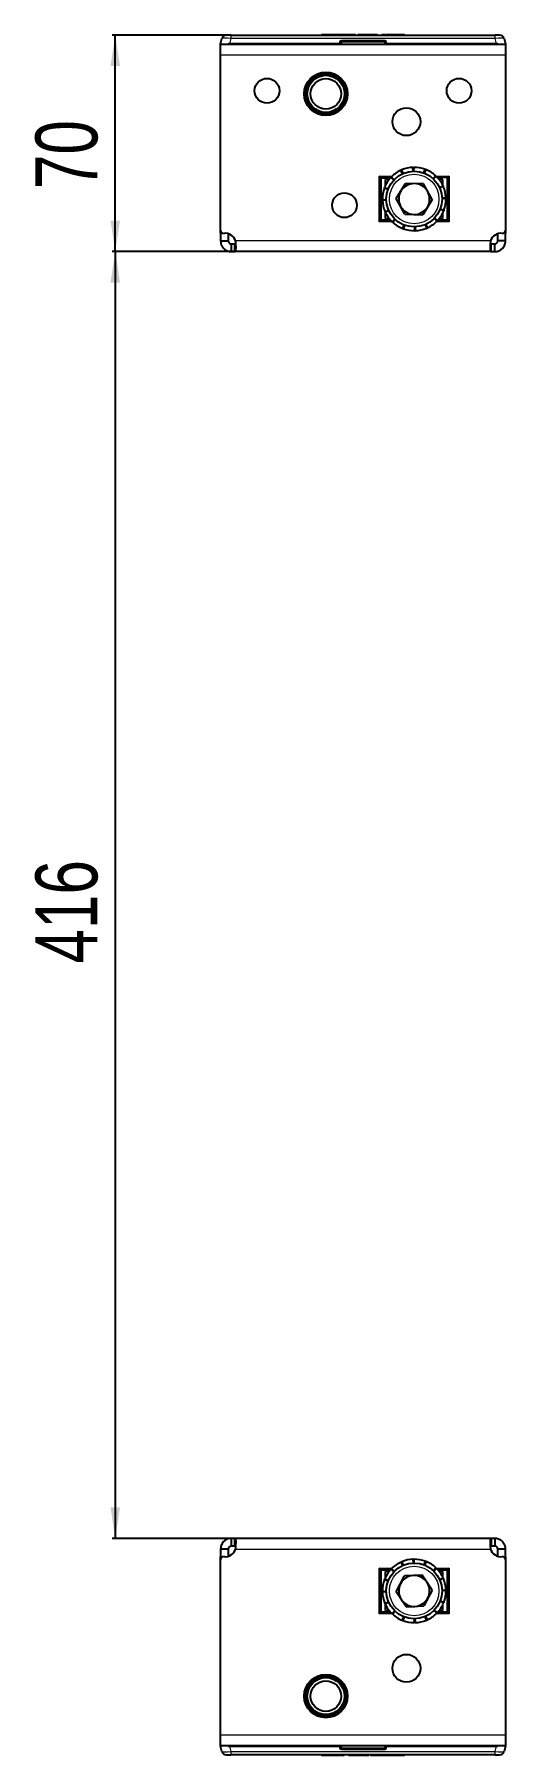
# Model space of a CAD drawing. Header units: millimetres. Extents: x 0 to 2052, y -357 to 593.
# Drawn here: x 3 to 155, y -357 to 200 of the extents above; entities that cross this region are included whole.
import ezdxf

# ---------------------------------------------------------------- set-up
doc = ezdxf.new("R2010")
doc.units = ezdxf.units.MM
doc.layers.add('FORMAT', color=7, linetype='Continuous')
doc.styles.add('SLDTEXTSTYLE0', font='TXT', dxfattribs={"width": 0.75})
doc.dimstyles.new('SLDDIMSTYLE0', dxfattribs={"dimtxt": 20, "dimasz": 10, "dimexe": 0, "dimexo": 0.0625, "dimgap": 5, "dimtad": 2, "dimdec": 1, "dimrnd": 1e-09, "dimzin": 12, "dimdsep": 46, "dimtxsty": 'SLDTEXTSTYLE0', "dimsah": 1, "dimcen": 0.09, "dimadec": 0, "dimazin": 3, "dimtfac": 1, "dimtofl": 0, "dimtmove": 0, "dimatfit": 3, "dimfxl": 0, "dimfrac": 2, "dimtolj": 1, "dimtzin": 12, "dimarcsym": 0})

# ---------------------------------------------------------------- blocks, each defined once
blk = doc.blocks.new('_D_5')
at = {"layer": 'FORMAT'}
for p, q in [((65.28, 199.29), (28.38, 199.29)), ((29.38, 129.29), (29.38, 199.29)), ((67.96, 129.29), (28.38, 129.29))]:
    blk.add_line(p, q, dxfattribs=at)
for points in [[(29.38, 199.29), (27.84, 189.29), (30.92, 189.29)], [(29.38, 129.29), (30.92, 139.29), (27.84, 139.29)]]:
    blk.add_solid(points, dxfattribs=at)
at = {"layer": 'FORMAT', "insert": (3.6, 149.51), "char_height": 20, "attachment_point": 1, "rotation": 90, "style": 'SLDTEXTSTYLE0'}
blk.add_mtext('70', dxfattribs=at)
blk = doc.blocks.new('_D_6')
at = {"layer": 'FORMAT'}
for p, q in [((67.96, 129.29), (28.38, 129.29)), ((29.38, 129.29), (29.38, -286.71)), ((67.96, -286.71), (28.38, -286.71))]:
    blk.add_line(p, q, dxfattribs=at)
for points in [[(29.38, 129.29), (27.84, 119.29), (30.92, 119.29)], [(29.38, -286.71), (30.92, -276.71), (27.84, -276.71)]]:
    blk.add_solid(points, dxfattribs=at)
at = {"layer": 'FORMAT', "insert": (3.6, -100.88), "char_height": 20, "attachment_point": 1, "rotation": 90, "style": 'SLDTEXTSTYLE0'}
blk.add_mtext('416', dxfattribs=at)

msp = doc.modelspace()

# ---------------------------------------------------------------- linework, layer by layer
at = {"color": 7, "linetype": 'Continuous', "lineweight": 25}
for p, q in [((63.39, 196.49), (63.84, 198.18)), ((63.39, 196.29), (63.39, 196.49)), ((63.39, 192.79), (63.39, 196.29)), ((155.39, 196.29), (63.39, 196.29)), ((66.74, 199.29), (65.29, 199.29)), ((101.89, 196.49), (66.28, 196.49)), ((66.74, 199.29), (152.04, 199.29)), ((95.96, 199.49), (95.96, 199.29)), ((101.61, 199.49), (101.67, 199.49)), ((101.67, 199.49), (101.67, 199.29)), ((101.67, 199.49), (102.8, 199.49)), ((101.89, 196.99), (101.89, 196.49)), ((101.89, 196.29), (101.89, 196.49)), ((116.39, 197.49), (102.39, 197.49)), ((102.8, 199.49), (102.8, 199.29)), ((102.8, 199.49), (105.47, 199.49)), ((105.47, 199.49), (105.47, 199.29)), ((105.47, 199.49), (106.96, 199.49)), ((106.96, 199.49), (106.96, 199.29)), ((107.77, 199.51), (107.77, 199.29)), ((111.24, 199.49), (114.07, 199.49)), ((114.07, 199.49), (114.07, 199.29)), ((115.21, 199.49), (115.21, 199.29)), ((115.46, 199.49), (115.46, 199.29)), ((116.7, 199.49), (116.7, 199.29)), ((116.89, 196.49), (116.89, 196.99)), ((152.49, 196.49), (116.89, 196.49)), ((116.89, 196.29), (116.89, 196.49)), ((117.13, 199.49), (122.38, 199.49)), ((122.81, 199.49), (122.81, 199.29)), ((153.48, 199.29), (152.04, 199.29)), ((154.93, 198.18), (155.39, 196.49)), ((155.39, 196.49), (155.39, 196.29)), ((155.39, 196.29), (155.39, 192.79)), ((63.39, 136.19), (63.39, 192.79)), ((155.39, 192.79), (155.39, 136.19)), ((125.54, 155.28), (125.49, 156.53)), ((125.74, 156.54), (125.66, 155.28)), ((129.01, 154.73), (129.44, 155.9)), ((129.67, 155.81), (129.12, 154.68)), ((114.89, 153.29), (114.54, 153.64)), ((118.4, 153.29), (114.89, 153.29)), ((114.89, 153.29), (114.89, 139.29)), ((115.24, 152.94), (114.89, 153.29)), ((117.8, 152.59), (116.64, 152.59)), ((116.64, 150.7), (116.64, 152.59)), ((119.28, 152.4), (118.36, 153.25)), ((118.54, 153.43), (119.37, 152.49)), ((118.89, 153.04), (118.89, 152.77)), ((120.11, 146.42), (123.12, 151.35)), ((122.12, 154.46), (121.6, 155.6)), ((121.83, 155.7), (122.24, 154.51)), ((128.89, 151.22), (123.12, 151.35)), ((131.66, 146.15), (128.89, 151.22)), ((132, 152.89), (132.85, 153.81)), ((133.03, 153.64), (132.09, 152.81)), ((136.89, 153.29), (133.37, 153.29)), ((135.14, 152.59), (133.97, 152.59)), ((134.06, 150.05), (135.2, 150.57)), ((135.3, 150.34), (134.11, 149.93)), ((135.14, 150.7), (135.14, 152.59)), ((137.24, 153.64), (136.89, 153.29)), ((136.89, 153.29), (136.89, 139.29)), ((115.64, 146.14), (116.89, 146.07)), ((116.89, 145.94), (115.64, 145.89)), ((117.44, 149.41), (116.27, 149.84)), ((116.36, 150.07), (117.49, 149.53)), ((122.88, 141.35), (120.11, 146.42)), ((131.66, 146.15), (128.66, 141.22)), ((134.88, 146.63), (136.13, 146.68)), ((136.13, 146.43), (134.88, 146.51)), ((114.89, 139.29), (114.54, 138.94)), ((115.24, 139.64), (114.89, 139.29)), ((114.89, 139.29), (118.4, 139.29)), ((116.47, 142.23), (117.66, 142.64)), ((117.71, 142.52), (116.57, 142)), ((116.64, 139.99), (116.64, 141.87)), ((116.64, 139.99), (117.8, 139.99)), ((118.74, 138.94), (119.68, 139.77)), ((119.77, 139.68), (118.92, 138.76)), ((122.88, 141.35), (128.66, 141.22)), ((133.24, 139.14), (132.4, 140.08)), ((132.49, 140.17), (133.41, 139.32)), ((132.89, 139.54), (132.89, 139.81)), ((136.89, 139.29), (133.37, 139.29)), ((133.97, 139.99), (135.14, 139.99)), ((135.41, 142.5), (134.28, 143.05)), ((134.33, 143.17), (135.5, 142.73)), ((135.14, 139.99), (135.14, 141.87)), ((136.89, 139.29), (136.54, 139.64)), ((137.24, 138.94), (136.89, 139.29)), ((63.39, 135.29), (63.39, 136.19)), ((63.39, 135.29), (63.39, 132.79)), ((65.89, 135.07), (65.89, 132.79)), ((122.1, 136.76), (122.65, 137.89)), ((122.77, 137.85), (122.33, 136.67)), ((126.03, 136.04), (126.11, 137.29)), ((126.23, 137.29), (126.28, 136.04)), ((129.94, 136.87), (129.53, 138.06)), ((129.65, 138.11), (130.17, 136.98)), ((152.89, 132.79), (152.89, 135.07)), ((155.39, 136.19), (155.39, 135.29)), ((155.39, 132.79), (155.39, 135.29)), ((63.39, 132.79), (65.89, 132.79)), ((66.89, 131.79), (67.97, 131.79)), ((66.89, 129.29), (66.89, 131.79)), ((66.89, 129.29), (67.97, 129.29)), ((67.97, 129.29), (67.97, 131.79)), ((150.8, 129.29), (67.97, 129.29)), ((150.8, 129.29), (150.8, 131.79)), ((150.8, 131.79), (151.89, 131.79)), ((150.8, 129.29), (151.89, 129.29)), ((151.89, 129.29), (151.89, 131.79)), ((155.39, 132.79), (152.89, 132.79)), ((66.89, -289.21), (66.89, -286.71)), ((67.97, -286.71), (66.89, -286.71)), ((67.97, -289.21), (66.89, -289.21)), ((150.8, -286.71), (67.97, -286.71)), ((67.97, -289.21), (67.97, -286.71)), ((150.8, -286.71), (150.8, -289.21)), ((151.89, -286.71), (150.8, -286.71)), ((151.89, -289.21), (150.8, -289.21)), ((151.89, -286.71), (151.89, -289.21)), ((65.89, -290.21), (63.39, -290.21)), ((63.39, -290.21), (63.39, -292.72)), ((63.39, -293.61), (63.39, -292.72)), ((63.39, -350.21), (63.39, -293.61)), ((65.89, -290.21), (65.89, -292.5)), ((122.2, -295.5), (121.69, -294.36)), ((121.92, -294.26), (122.31, -295.45)), ((125.62, -294.72), (125.58, -293.47)), ((125.83, -293.46), (125.75, -294.71)), ((129.08, -295.3), (129.53, -294.13)), ((129.76, -294.22), (129.2, -295.35)), ((155.39, -290.21), (152.89, -290.21)), ((152.89, -292.5), (152.89, -290.21)), ((155.39, -292.72), (155.39, -290.21)), ((155.39, -292.72), (155.39, -293.61)), ((155.39, -293.61), (155.39, -350.21)), ((114.89, -296.71), (114.54, -296.36)), ((114.89, -296.71), (114.89, -310.71)), ((118.4, -296.71), (114.89, -296.71)), ((115.24, -297.06), (114.89, -296.71)), ((117.47, -300.52), (116.3, -300.07)), ((116.4, -299.84), (117.52, -300.4)), ((117.8, -297.41), (116.64, -297.41)), ((116.64, -299.3), (116.64, -297.41)), ((119.34, -297.54), (118.43, -296.68)), ((118.54, -296.71), (118.46, -296.71)), ((118.6, -296.5), (119.42, -297.45)), ((118.89, -296.96), (118.89, -297.11)), ((119.47, -297.4), (118.89, -297.07)), ((119.46, -297.41), (119.2, -297.41)), ((120.12, -304.02), (122.74, -298.87)), ((128.51, -298.57), (122.74, -298.87)), ((131.65, -303.41), (128.51, -298.57)), ((132.06, -297.16), (132.92, -296.26)), ((133.1, -296.43), (132.15, -297.25)), ((133.37, -296.71), (136.89, -296.71)), ((135.14, -297.41), (133.97, -297.41)), ((134.1, -300.03), (135.24, -299.51)), ((135.34, -299.74), (134.15, -300.14)), ((135.14, -299.3), (135.14, -297.41)), ((136.89, -296.71), (136.54, -297.06)), ((137.24, -296.36), (136.89, -296.71)), ((136.89, -296.71), (136.89, -310.71)), ((115.64, -303.77), (116.89, -303.85)), ((116.89, -303.98), (115.64, -304.01)), ((123.27, -308.86), (120.12, -304.02)), ((131.65, -303.41), (129.03, -308.55)), ((134.88, -303.45), (136.13, -303.41)), ((136.14, -303.66), (134.88, -303.57)), ((114.89, -310.71), (114.54, -311.06)), ((115.24, -310.36), (114.89, -310.71)), ((114.89, -310.71), (118.4, -310.71)), ((116.44, -307.68), (117.63, -307.29)), ((117.68, -307.4), (116.54, -307.91)), ((116.64, -310.01), (116.64, -308.13)), ((116.64, -310.01), (117.8, -310.01)), ((118.67, -311), (119.62, -310.17)), ((119.71, -310.26), (118.85, -311.17)), ((123.27, -308.86), (129.03, -308.55)), ((132.3, -310.02), (132.89, -310.36)), ((132.31, -310.01), (132.57, -310.01)), ((133.17, -310.92), (132.35, -309.98)), ((132.43, -309.89), (133.34, -310.74)), ((132.89, -310.46), (132.89, -310.31)), ((133.31, -310.71), (133.24, -310.71)), ((136.89, -310.71), (133.37, -310.71)), ((133.97, -310.01), (135.14, -310.01)), ((135.38, -307.59), (134.25, -307.03)), ((134.3, -306.91), (135.47, -307.36)), ((135.14, -310.01), (135.14, -308.13)), ((136.89, -310.71), (136.54, -310.36)), ((137.24, -311.06), (136.89, -310.71)), ((122.01, -313.2), (122.57, -312.08)), ((122.69, -312.13), (122.24, -313.29)), ((125.94, -313.96), (126.03, -312.71)), ((126.15, -312.71), (126.19, -313.96)), ((129.86, -313.16), (129.46, -311.97)), ((129.57, -311.92), (130.09, -313.06)), ((63.39, -353.71), (63.39, -350.21)), ((155.39, -350.21), (155.39, -353.71)), ((63.39, -353.91), (63.39, -353.71)), ((63.39, -353.71), (155.39, -353.71)), ((63.84, -355.6), (63.39, -353.91)), ((66.28, -353.91), (101.89, -353.91)), ((101.89, -353.71), (101.89, -353.91)), ((101.89, -353.91), (101.89, -354.41)), ((102.39, -354.91), (116.39, -354.91)), ((116.89, -353.71), (116.89, -353.91)), ((116.89, -354.41), (116.89, -353.91)), ((116.89, -353.91), (152.49, -353.91)), ((155.39, -353.91), (154.93, -355.6)), ((155.39, -353.71), (155.39, -353.91)), ((65.29, -356.71), (66.74, -356.71)), ((152.04, -356.71), (66.74, -356.71)), ((95.96, -356.91), (95.96, -356.71)), ((101.64, -356.91), (96.39, -356.91)), ((102.07, -356.91), (102.07, -356.71)), ((103.31, -356.91), (103.31, -356.71)), ((103.56, -356.91), (103.56, -356.71)), ((104.7, -356.91), (104.7, -356.71)), ((107.53, -356.91), (104.7, -356.91)), ((111, -356.94), (111, -356.71)), ((111.81, -356.91), (111.81, -356.71)), ((113.3, -356.91), (111.81, -356.91)), ((113.3, -356.91), (113.3, -356.71)), ((115.97, -356.91), (113.3, -356.91)), ((115.97, -356.91), (115.97, -356.71)), ((117.1, -356.91), (115.97, -356.91)), ((117.1, -356.91), (117.1, -356.71)), ((117.16, -356.91), (117.1, -356.91)), ((122.81, -356.91), (122.81, -356.71)), ((152.04, -356.71), (153.48, -356.71))]:
    msp.add_line(p, q, dxfattribs=at)
at = {"color": 8, "linetype": 'Continuous', "lineweight": 18}
for p, q in [((66.74, 198.18), (66.28, 196.49)), ((66.74, 199.29), (66.74, 198.18)), ((152.04, 198.18), (66.74, 198.18)), ((98.07, 199.49), (98.07, 199.29)), ((102.39, 196.99), (101.89, 196.99)), ((102.39, 196.99), (102.39, 197.49)), ((116.39, 196.99), (102.39, 196.99)), ((102.39, 196.99), (102.39, 196.29)), ((108.88, 199.49), (108.88, 199.29)), ((111.24, 199.49), (111.24, 199.29)), ((116.39, 196.99), (116.39, 197.49)), ((116.39, 196.29), (116.39, 196.99)), ((116.39, 196.99), (116.89, 196.99)), ((117.13, 199.49), (117.13, 199.29)), ((122.38, 199.49), (122.38, 199.29)), ((152.04, 198.18), (152.04, 199.29)), ((152.49, 196.49), (152.04, 198.18)), ((155.39, 192.79), (63.39, 192.79)), ((114.54, 138.94), (114.54, 153.64)), ((114.54, 153.64), (118.74, 153.64)), ((118.09, 152.94), (115.24, 152.94)), ((115.24, 152.94), (115.24, 139.64)), ((132.69, 153.64), (133.03, 153.64)), ((133.03, 153.64), (137.24, 153.64)), ((136.54, 139.64), (136.54, 153.29)), ((137.24, 153.64), (137.24, 138.94)), ((115.24, 139.64), (118.09, 139.64)), ((133.69, 139.64), (136.54, 139.64)), ((63.95, 135.29), (63.39, 135.29)), ((118.74, 138.94), (114.54, 138.94)), ((119.08, 138.94), (118.74, 138.94)), ((137.24, 138.94), (133.03, 138.94)), ((155.39, 135.29), (154.83, 135.29)), ((150.55, 132.79), (68.22, 132.79)), ((63.39, -292.72), (63.95, -292.72)), ((68.22, -290.21), (150.55, -290.21)), ((154.83, -292.72), (155.39, -292.72)), ((114.54, -296.36), (118.74, -296.36)), ((114.54, -311.06), (114.54, -296.36)), ((118.09, -297.06), (115.24, -297.06)), ((115.24, -297.06), (115.24, -310.36)), ((132.82, -296.36), (137.24, -296.36)), ((136.54, -297.06), (133.69, -297.06)), ((136.54, -310.36), (136.54, -297.06)), ((137.24, -296.36), (137.24, -311.06)), ((118.96, -311.06), (114.54, -311.06)), ((115.24, -310.36), (118.09, -310.36)), ((137.24, -311.06), (133.03, -311.06)), ((133.69, -310.36), (136.54, -310.36)), ((63.39, -350.21), (155.39, -350.21)), ((66.28, -353.91), (66.74, -355.6)), ((66.74, -355.6), (152.04, -355.6)), ((66.74, -355.6), (66.74, -356.71)), ((102.39, -354.41), (101.89, -354.41)), ((102.39, -353.71), (102.39, -354.41)), ((102.39, -354.41), (102.39, -354.91)), ((102.39, -354.41), (116.39, -354.41)), ((116.39, -354.41), (116.39, -353.71)), ((116.39, -354.41), (116.39, -354.91)), ((116.39, -354.41), (116.89, -354.41)), ((152.04, -355.6), (152.49, -353.91)), ((152.04, -356.71), (152.04, -355.6)), ((96.39, -356.91), (96.39, -356.71)), ((101.64, -356.91), (101.64, -356.71)), ((107.53, -356.91), (107.53, -356.71)), ((109.89, -356.91), (109.89, -356.71)), ((120.7, -356.91), (120.7, -356.71))]:
    msp.add_line(p, q, dxfattribs=at)
at = {"color": 7, "linetype": 'Continuous', "lineweight": 25}
for centre, radius in [((78.39, 181.29), 4), ((97.39, 180.29), 7), ((97.39, 180.29), 6.5), ((97.39, 180.29), 6), ((97.39, 180.29), 4.93), ((140.39, 181.29), 4), ((123.39, 171.29), 4.5), ((125.89, 146.29), 9), ((103.39, 144.29), 4), ((125.89, -303.71), 9), ((123.39, -328.71), 4.5), ((97.39, -337.71), 7), ((97.39, -337.71), 6.5), ((97.39, -337.71), 6), ((97.39, -337.71), 4.93)]:
    msp.add_circle(centre, radius, dxfattribs=at)
at = {"color": 8, "linetype": 'Continuous', "lineweight": 18}
for centre, radius in [((97.39, 180.29), 6.25), ((125.89, 146.29), 8), ((125.89, -303.71), 8), ((97.39, -337.71), 6.25)]:
    msp.add_circle(centre, radius, dxfattribs=at)
at = {"color": 7, "linetype": 'Continuous', "lineweight": 25}
for centre, radius, start, end in [((65.29, 197.79), 1.5, 90, 165), ((102.39, 196.99), 0.5, 90, 180), ((116.39, 196.99), 0.5, 360, 90), ((153.48, 197.79), 1.5, 15, 90), ((125.89, 146.29), 10.25, 92.2104, 113.3145), ((125.89, 146.29), 10.25, 69.7104, 90.8145), ((125.89, 146.29), 10.25, 47.2104, 68.3145), ((125.89, 146.29), 10.25, 137.2104, 158.3145), ((125.89, 146.29), 10.25, 114.7104, 135.8145), ((125.89, 146.29), 5, 88.6784, 148.6784), ((125.89, 146.29), 5, 28.6784, 88.6784), ((125.89, 146.29), 10.25, 24.7104, 45.8145), ((125.89, 146.29), 10.25, 2.2104, 23.3145), ((125.89, 146.29), 10.25, 159.7104, 180.8145), ((125.89, 146.29), 10.25, 182.2104, 203.3145), ((125.89, 146.29), 5, 148.6784, 208.6784), ((125.89, 146.29), 5, 328.6784, 28.6784), ((125.89, 146.29), 10.25, 339.7104, 0.8145), ((125.89, 146.29), 10.25, 204.7104, 225.8145), ((125.89, 146.29), 5, 208.6784, 268.6784), ((125.89, 146.29), 5, 268.6784, 328.6784), ((125.89, 146.29), 10.25, 294.7104, 315.8145), ((125.89, 146.29), 10.25, 317.2104, 338.3145), ((64.39, 136.19), 1, 180, 276.3794), ((64.89, 131.72), 3.5, 17.8253, 96.3794), ((125.89, 146.29), 10.25, 227.2104, 248.3145), ((125.89, 146.29), 10.25, 249.7104, 270.8145), ((125.89, 146.29), 10.25, 272.2104, 293.3145), ((153.89, 131.72), 3.5, 83.6206, 162.1747), ((154.39, 136.19), 1, 263.6206, 0), ((64.39, -293.61), 1, 83.6206, 180), ((64.89, -289.14), 3.5, 263.6206, 342.1747), ((125.89, -303.71), 10.25, 114.1868, 135.2909), ((125.89, -303.71), 10.25, 91.6868, 112.7909), ((125.89, -303.71), 10.25, 69.1868, 90.2909), ((125.89, -303.71), 10.25, 46.6868, 67.7909), ((153.89, -289.14), 3.5, 197.8253, 276.3794), ((154.39, -293.61), 1, 360, 96.3794), ((125.89, -303.71), 10.25, 159.1868, 180.2909), ((125.89, -303.71), 10.25, 136.6868, 157.7909), ((125.89, -303.71), 5, 93.0175, 153.0175), ((125.89, -303.71), 5, 33.0175, 93.0175), ((125.89, -303.71), 10.25, 24.1868, 45.2909), ((125.89, -303.71), 10.25, 1.6868, 22.7909), ((125.89, -303.71), 10.25, 181.6868, 202.7909), ((125.89, -303.71), 5, 153.0175, 213.0175), ((125.89, -303.71), 5, 273.0175, 333.0175), ((125.89, -303.71), 5, 333.0175, 33.0175), ((125.89, -303.71), 10.25, 339.1868, 0.2909), ((125.89, -303.71), 10.25, 204.1868, 225.2909), ((125.89, -303.71), 10.25, 226.6868, 247.7909), ((125.89, -303.71), 5, 213.0175, 273.0175), ((125.89, -303.71), 10.25, 294.1868, 315.2909), ((125.89, -303.71), 10.25, 316.6868, 337.7909), ((125.89, -303.71), 10.25, 249.1868, 270.2909), ((125.89, -303.71), 10.25, 271.6868, 292.7909), ((65.29, -355.21), 1.5, 195, 270), ((102.39, -354.41), 0.5, 180, 270), ((116.39, -354.41), 0.5, 270, 0), ((153.48, -355.21), 1.5, 270, 345)]:
    msp.add_arc(centre, radius, start, end, dxfattribs=at)
at = {"color": 8, "linetype": 'Continuous', "lineweight": 18}
for centre, major_axis, start_param, end_param in [((66.84, 197.79), (3, -0.38), 1.621093, 3.124852), ((151.93, 197.79), (3, 0.38), 0.016741, 1.520499), ((66.84, -355.21), (3, 0.38), 3.158333, 4.662092), ((151.93, -355.21), (3, -0.38), 4.762686, 6.266445)]:
    msp.add_ellipse(centre, major_axis=major_axis, ratio=0.123038, start_param=start_param, end_param=end_param, dxfattribs=at)
at = {"color": 7, "linetype": 'Continuous', "lineweight": 25}
for centre, major_axis, start_param, end_param in [((63.39, 184.9), (3.1, 11.57), 0.067037, 0.253072), ((155.39, 184.9), (-3.1, 11.57), 6.030113, 6.216148), ((63.39, -342.32), (3.1, -11.57), 6.030113, 6.216148), ((155.39, -342.32), (-3.1, -11.57), 0.067037, 0.253072)]:
    msp.add_ellipse(centre, major_axis=major_axis, ratio=0.250563, start_param=start_param, end_param=end_param, dxfattribs=at)
for points, knots in [([(95.96, 199.49), (96.33, 199.49), (97.02, 199.49), (97.74, 199.49), (98.07, 199.49)], [0, 0, 0, 0, 0.5368, 1, 1, 1, 1]), ([(98.07, 199.49), (98.57, 199.49), (99.51, 199.49), (100.7, 199.49), (101.42, 199.49), (101.6, 199.49), (101.61, 199.49)], [0, 0, 0, 0, 0.381983, 0.713352, 0.984017, 1, 1, 1, 1]), ([(107.79, 199.49), (107.78, 199.49), (107.76, 199.49), (107.91, 199.49), (108.28, 199.49), (108.67, 199.49), (108.88, 199.49)], [0, 0, 0, 0, 0.061615, 0.333035, 0.637399, 1, 1, 1, 1]), ([(108.88, 199.49), (109.04, 199.49), (109.4, 199.49), (110.2, 199.49), (110.83, 199.49), (111.24, 199.49)], [0, 0, 0, 0, 0.2167419, 0.4896426, 1, 1, 1, 1]), ([(115.46, 199.49), (115.52, 199.49), (115.62, 199.49), (115.93, 199.49), (116.21, 199.49), (116.41, 199.49), (116.48, 199.49)], [0, 0, 0, 0, 0.255277, 0.538303, 0.854078, 1, 1, 1, 1]), ([(115.64, 199.49), (115.75, 199.49), (116, 199.49), (116.3, 199.49), (116.48, 199.49), (116.48, 199.49)], [0, 0, 0, 0, 0.466249, 0.997338, 1, 1, 1, 1]), ([(116.7, 199.49), (116.71, 199.49), (116.72, 199.49), (116.84, 199.49), (116.98, 199.49), (117.08, 199.49), (117.13, 199.49)], [0, 0, 0, 0, 0.285248, 0.560563, 0.777151, 1, 1, 1, 1]), ([(122.38, 199.49), (122.44, 199.49), (122.57, 199.49), (122.71, 199.49), (122.8, 199.49), (122.81, 199.49), (122.81, 199.49)], [0, 0, 0, 0, 0.281303, 0.555629, 0.773878, 1, 1, 1, 1]), ([(125.49, 156.53), (125.53, 156.53), (125.59, 156.53), (125.68, 156.53), (125.72, 156.54), (125.74, 156.54)], [0, 0, 0, 0, 0.499981, 0.749988, 1, 1, 1, 1]), ([(129.44, 155.9), (129.48, 155.89), (129.54, 155.86), (129.62, 155.83), (129.65, 155.82), (129.67, 155.81)], [0, 0, 0, 0, 0.499981, 0.749988, 1, 1, 1, 1]), ([(118.36, 153.25), (118.39, 153.28), (118.43, 153.33), (118.49, 153.39), (118.52, 153.42), (118.54, 153.43)], [0, 0, 0, 0, 0.499981, 0.749988, 1, 1, 1, 1]), ([(121.6, 155.6), (121.64, 155.62), (121.7, 155.64), (121.77, 155.68), (121.81, 155.69), (121.83, 155.7)], [0, 0, 0, 0, 0.499981, 0.749988, 1, 1, 1, 1]), ([(132.85, 153.81), (132.88, 153.78), (132.92, 153.74), (132.99, 153.68), (133.02, 153.65), (133.03, 153.64)], [0, 0, 0, 0, 0.4999808, 0.7499881, 1, 1, 1, 1]), ([(135.2, 150.57), (135.21, 150.53), (135.24, 150.48), (135.27, 150.4), (135.29, 150.36), (135.3, 150.34)], [0, 0, 0, 0, 0.499981, 0.749988, 1, 1, 1, 1]), ([(115.64, 145.89), (115.64, 145.93), (115.64, 146), (115.64, 146.08), (115.64, 146.12), (115.64, 146.14)], [0, 0, 0, 0, 0.499981, 0.749988, 1, 1, 1, 1]), ([(116.27, 149.84), (116.29, 149.88), (116.31, 149.94), (116.34, 150.02), (116.35, 150.06), (116.36, 150.07)], [0, 0, 0, 0, 0.499981, 0.749988, 1, 1, 1, 1]), ([(136.13, 146.68), (136.13, 146.64), (136.13, 146.58), (136.13, 146.5), (136.13, 146.45), (136.13, 146.43)], [0, 0, 0, 0, 0.499981, 0.749988, 1, 1, 1, 1]), ([(116.57, 142), (116.56, 142.04), (116.53, 142.1), (116.5, 142.17), (116.48, 142.21), (116.47, 142.23)], [0, 0, 0, 0, 0.4999808, 0.7499881, 1, 1, 1, 1]), ([(133.41, 139.32), (133.38, 139.29), (133.34, 139.25), (133.28, 139.19), (133.25, 139.16), (133.24, 139.14)], [0, 0, 0, 0, 0.499981, 0.749988, 1, 1, 1, 1]), ([(135.5, 142.73), (135.49, 142.69), (135.46, 142.64), (135.43, 142.56), (135.42, 142.52), (135.41, 142.5)], [0, 0, 0, 0, 0.499981, 0.749988, 1, 1, 1, 1]), ([(118.92, 138.76), (118.89, 138.79), (118.85, 138.84), (118.79, 138.89), (118.76, 138.92), (118.74, 138.94)], [0, 0, 0, 0, 0.499981, 0.749988, 1, 1, 1, 1]), ([(122.33, 136.67), (122.29, 136.69), (122.23, 136.71), (122.16, 136.74), (122.12, 136.75), (122.1, 136.76)], [0, 0, 0, 0, 0.499981, 0.749988, 1, 1, 1, 1]), ([(126.28, 136.04), (126.24, 136.04), (126.18, 136.04), (126.09, 136.04), (126.05, 136.04), (126.03, 136.04)], [0, 0, 0, 0, 0.499981, 0.749988, 1, 1, 1, 1]), ([(130.17, 136.98), (130.13, 136.96), (130.08, 136.93), (130, 136.9), (129.96, 136.88), (129.94, 136.87)], [0, 0, 0, 0, 0.499981, 0.749988, 1, 1, 1, 1]), ([(63.39, 132.79), (63.41, 132.47), (63.46, 131.88), (63.86, 130.94), (64.57, 130.07), (65.67, 129.41), (66.47, 129.33), (66.89, 129.29)], [0, 0, 0, 0, 0.17084, 0.319217, 0.548103, 0.767822, 1, 1, 1, 1]), ([(65.89, 132.79), (65.89, 132.7), (65.91, 132.53), (66, 132.31), (66.11, 132.14), (66.24, 132.01), (66.38, 131.92), (66.61, 131.81), (66.77, 131.8), (66.89, 131.79)], [0, 0, 0, 0, 0.154359, 0.287283, 0.400435, 0.496544, 0.604314, 0.723151, 1, 1, 1, 1]), ([(67.97, 129.29), (68.03, 129.3), (68.13, 129.34), (68.27, 129.62), (68.37, 130.08), (68.39, 130.71), (68.37, 131.32), (68.32, 132.03), (68.25, 132.53), (68.22, 132.79)], [0, 0, 0, 0, 0.144067, 0.271276, 0.474907, 0.597997, 0.726338, 0.860245, 1, 1, 1, 1]), ([(150.55, 132.79), (150.52, 132.49), (150.47, 131.94), (150.4, 131.04), (150.38, 130.16), (150.51, 129.43), (150.7, 129.34), (150.8, 129.29)], [0, 0, 0, 0, 0.16069, 0.301312, 0.521951, 0.753573, 1, 1, 1, 1]), ([(151.89, 131.79), (152.01, 131.8), (152.23, 131.82), (152.49, 131.98), (152.67, 132.16), (152.79, 132.34), (152.87, 132.56), (152.88, 132.71), (152.89, 132.79)], [0, 0, 0, 0, 0.296302, 0.497469, 0.615497, 0.73607, 0.863114, 1, 1, 1, 1]), ([(151.89, 129.29), (152.34, 129.34), (153.15, 129.43), (154.06, 130), (154.65, 130.6), (155.05, 131.23), (155.33, 131.97), (155.37, 132.51), (155.39, 132.79)], [0, 0, 0, 0, 0.254149, 0.448213, 0.574908, 0.708872, 0.850468, 1, 1, 1, 1]), ([(66.89, -286.71), (66.43, -286.76), (65.62, -286.85), (64.71, -287.42), (64.12, -288.02), (63.72, -288.65), (63.44, -289.4), (63.4, -289.94), (63.39, -290.21)], [0, 0, 0, 0, 0.2541487, 0.4482127, 0.5749082, 0.7088724, 0.8504677, 1, 1, 1, 1]), ([(66.89, -289.21), (66.76, -289.23), (66.55, -289.25), (66.28, -289.41), (66.1, -289.58), (65.98, -289.77), (65.9, -289.98), (65.89, -290.13), (65.89, -290.21)], [0, 0, 0, 0, 0.296302, 0.497469, 0.615497, 0.73607, 0.863114, 1, 1, 1, 1]), ([(68.22, -290.21), (68.25, -289.92), (68.3, -289.37), (68.37, -288.46), (68.4, -287.58), (68.26, -286.86), (68.07, -286.76), (67.97, -286.71)], [0, 0, 0, 0, 0.16069, 0.301312, 0.521951, 0.753573, 1, 1, 1, 1]), ([(150.8, -286.71), (150.75, -286.73), (150.65, -286.76), (150.5, -287.05), (150.4, -287.51), (150.38, -288.14), (150.4, -288.75), (150.46, -289.46), (150.52, -289.96), (150.55, -290.21)], [0, 0, 0, 0, 0.144067, 0.271276, 0.474907, 0.597997, 0.726338, 0.860245, 1, 1, 1, 1]), ([(155.39, -290.21), (155.36, -289.9), (155.31, -289.31), (154.92, -288.36), (154.2, -287.49), (153.11, -286.84), (152.3, -286.76), (151.89, -286.71)], [0, 0, 0, 0, 0.17084, 0.319217, 0.548103, 0.767822, 1, 1, 1, 1]), ([(152.89, -290.21), (152.88, -290.12), (152.87, -289.96), (152.77, -289.73), (152.66, -289.57), (152.53, -289.44), (152.39, -289.34), (152.16, -289.24), (152, -289.22), (151.89, -289.21)], [0, 0, 0, 0, 0.1543587, 0.2872828, 0.4004353, 0.4965437, 0.6043139, 0.7231511, 1, 1, 1, 1]), ([(121.69, -294.36), (121.72, -294.35), (121.78, -294.32), (121.86, -294.29), (121.9, -294.27), (121.92, -294.26)], [0, 0, 0, 0, 0.499981, 0.749988, 1, 1, 1, 1]), ([(125.58, -293.47), (125.63, -293.47), (125.69, -293.46), (125.77, -293.46), (125.81, -293.46), (125.83, -293.46)], [0, 0, 0, 0, 0.499981, 0.749988, 1, 1, 1, 1]), ([(129.53, -294.13), (129.57, -294.15), (129.63, -294.17), (129.7, -294.2), (129.74, -294.22), (129.76, -294.22)], [0, 0, 0, 0, 0.499981, 0.749988, 1, 1, 1, 1]), ([(116.3, -300.07), (116.32, -300.03), (116.34, -299.97), (116.37, -299.9), (116.39, -299.86), (116.4, -299.84)], [0, 0, 0, 0, 0.499981, 0.749988, 1, 1, 1, 1]), ([(118.43, -296.68), (118.46, -296.65), (118.5, -296.61), (118.56, -296.55), (118.59, -296.52), (118.6, -296.5)], [0, 0, 0, 0, 0.499981, 0.749988, 1, 1, 1, 1]), ([(132.92, -296.26), (132.95, -296.28), (132.99, -296.33), (133.05, -296.38), (133.08, -296.41), (133.1, -296.43)], [0, 0, 0, 0, 0.499981, 0.749988, 1, 1, 1, 1]), ([(135.24, -299.51), (135.25, -299.55), (135.28, -299.61), (135.31, -299.69), (135.33, -299.72), (135.34, -299.74)], [0, 0, 0, 0, 0.499981, 0.749988, 1, 1, 1, 1]), ([(115.64, -304.01), (115.64, -303.97), (115.64, -303.91), (115.64, -303.83), (115.64, -303.79), (115.64, -303.77)], [0, 0, 0, 0, 0.499981, 0.749988, 1, 1, 1, 1]), ([(136.13, -303.41), (136.13, -303.45), (136.13, -303.52), (136.14, -303.6), (136.14, -303.64), (136.14, -303.66)], [0, 0, 0, 0, 0.499981, 0.749988, 1, 1, 1, 1]), ([(116.54, -307.91), (116.52, -307.87), (116.49, -307.82), (116.46, -307.74), (116.44, -307.7), (116.44, -307.68)], [0, 0, 0, 0, 0.4999808, 0.7499881, 1, 1, 1, 1]), ([(118.85, -311.17), (118.82, -311.14), (118.78, -311.1), (118.72, -311.04), (118.69, -311.01), (118.67, -311)], [0, 0, 0, 0, 0.499981, 0.749988, 1, 1, 1, 1]), ([(133.34, -310.74), (133.32, -310.77), (133.27, -310.82), (133.21, -310.88), (133.19, -310.91), (133.17, -310.92)], [0, 0, 0, 0, 0.499981, 0.749988, 1, 1, 1, 1]), ([(135.47, -307.36), (135.45, -307.39), (135.43, -307.45), (135.4, -307.53), (135.38, -307.57), (135.38, -307.59)], [0, 0, 0, 0, 0.499981, 0.749988, 1, 1, 1, 1]), ([(122.24, -313.29), (122.2, -313.28), (122.15, -313.26), (122.07, -313.23), (122.03, -313.21), (122.01, -313.2)], [0, 0, 0, 0, 0.499981, 0.749988, 1, 1, 1, 1]), ([(126.19, -313.96), (126.15, -313.96), (126.08, -313.96), (126, -313.96), (125.96, -313.96), (125.94, -313.96)], [0, 0, 0, 0, 0.4999808, 0.7499881, 1, 1, 1, 1]), ([(130.09, -313.06), (130.05, -313.08), (129.99, -313.11), (129.91, -313.14), (129.88, -313.15), (129.86, -313.16)], [0, 0, 0, 0, 0.499981, 0.749988, 1, 1, 1, 1]), ([(96.39, -356.91), (96.33, -356.91), (96.2, -356.91), (96.06, -356.91), (95.97, -356.91), (95.96, -356.91), (95.96, -356.91)], [0, 0, 0, 0, 0.281303, 0.555629, 0.773878, 1, 1, 1, 1]), ([(102.07, -356.91), (102.06, -356.91), (102.05, -356.91), (101.93, -356.91), (101.79, -356.91), (101.69, -356.91), (101.64, -356.91)], [0, 0, 0, 0, 0.285248, 0.560563, 0.777151, 1, 1, 1, 1]), ([(103.31, -356.91), (103.26, -356.91), (103.15, -356.91), (102.85, -356.91), (102.56, -356.91), (102.36, -356.91), (102.29, -356.91)], [0, 0, 0, 0, 0.255277, 0.538303, 0.854078, 1, 1, 1, 1]), ([(103.13, -356.91), (103.02, -356.91), (102.77, -356.91), (102.47, -356.91), (102.29, -356.91), (102.29, -356.91)], [0, 0, 0, 0, 0.466249, 0.997338, 1, 1, 1, 1]), ([(109.89, -356.91), (109.74, -356.91), (109.38, -356.91), (108.58, -356.91), (107.94, -356.91), (107.53, -356.91)], [0, 0, 0, 0, 0.2167419, 0.4896426, 1, 1, 1, 1]), ([(110.98, -356.91), (110.99, -356.91), (111.02, -356.91), (110.86, -356.91), (110.49, -356.91), (110.1, -356.91), (109.89, -356.91)], [0, 0, 0, 0, 0.061615, 0.333035, 0.637399, 1, 1, 1, 1]), ([(120.7, -356.91), (120.2, -356.91), (119.27, -356.91), (118.07, -356.91), (117.35, -356.91), (117.17, -356.91), (117.16, -356.91)], [0, 0, 0, 0, 0.381983, 0.713352, 0.984017, 1, 1, 1, 1]), ([(122.81, -356.91), (122.44, -356.91), (121.75, -356.91), (121.04, -356.91), (120.7, -356.91)], [0, 0, 0, 0, 0.5368, 1, 1, 1, 1])]:
    msp.add_open_spline(points, degree=3, knots=knots, dxfattribs=at)
at = {"color": 8, "linetype": 'Continuous', "lineweight": 18}
for points, knots in [([(118.89, 153.04), (118.88, 153.04), (118.88, 153.03), (118.86, 153.02), (118.83, 153.01), (118.78, 152.99), (118.72, 152.97), (118.64, 152.94), (118.57, 152.94), (118.54, 152.94)], [0, 0, 0, 0, 0.114765, 0.239215, 0.374136, 0.520145, 0.663765, 0.791408, 1, 1, 1, 1]), ([(133.24, 139.64), (133.2, 139.63), (133.13, 139.63), (133.05, 139.61), (132.99, 139.59), (132.94, 139.56), (132.91, 139.55), (132.89, 139.54), (132.89, 139.54), (132.89, 139.54)], [0, 0, 0, 0, 0.208592, 0.336235, 0.479855, 0.625864, 0.760785, 0.885235, 1, 1, 1, 1])]:
    msp.add_open_spline(points, degree=3, knots=knots, dxfattribs=at)

# ---------------------------------------------------------------- dimensions: what is measured, and where the dimension line sits
at = {"layer": 'FORMAT'}
for base, p2, picture, middle in [((29.38, 199.29), (65.29, 199.29), '_D_5', (29.38, 164.29)), ((29.38, -286.71), (67.97, -286.71), '_D_6', (29.38, -78.71))]:
    dim = msp.add_linear_dim(base=base, p1=(67.97, 129.29), p2=p2, angle=90, dimstyle='SLDDIMSTYLE0', dxfattribs=at)
    dim.commit()
    dim.dimension.update_dxf_attribs({"geometry": picture, "text_midpoint": middle, "dimtype": 160})

doc.saveas('drawing.dxf')
